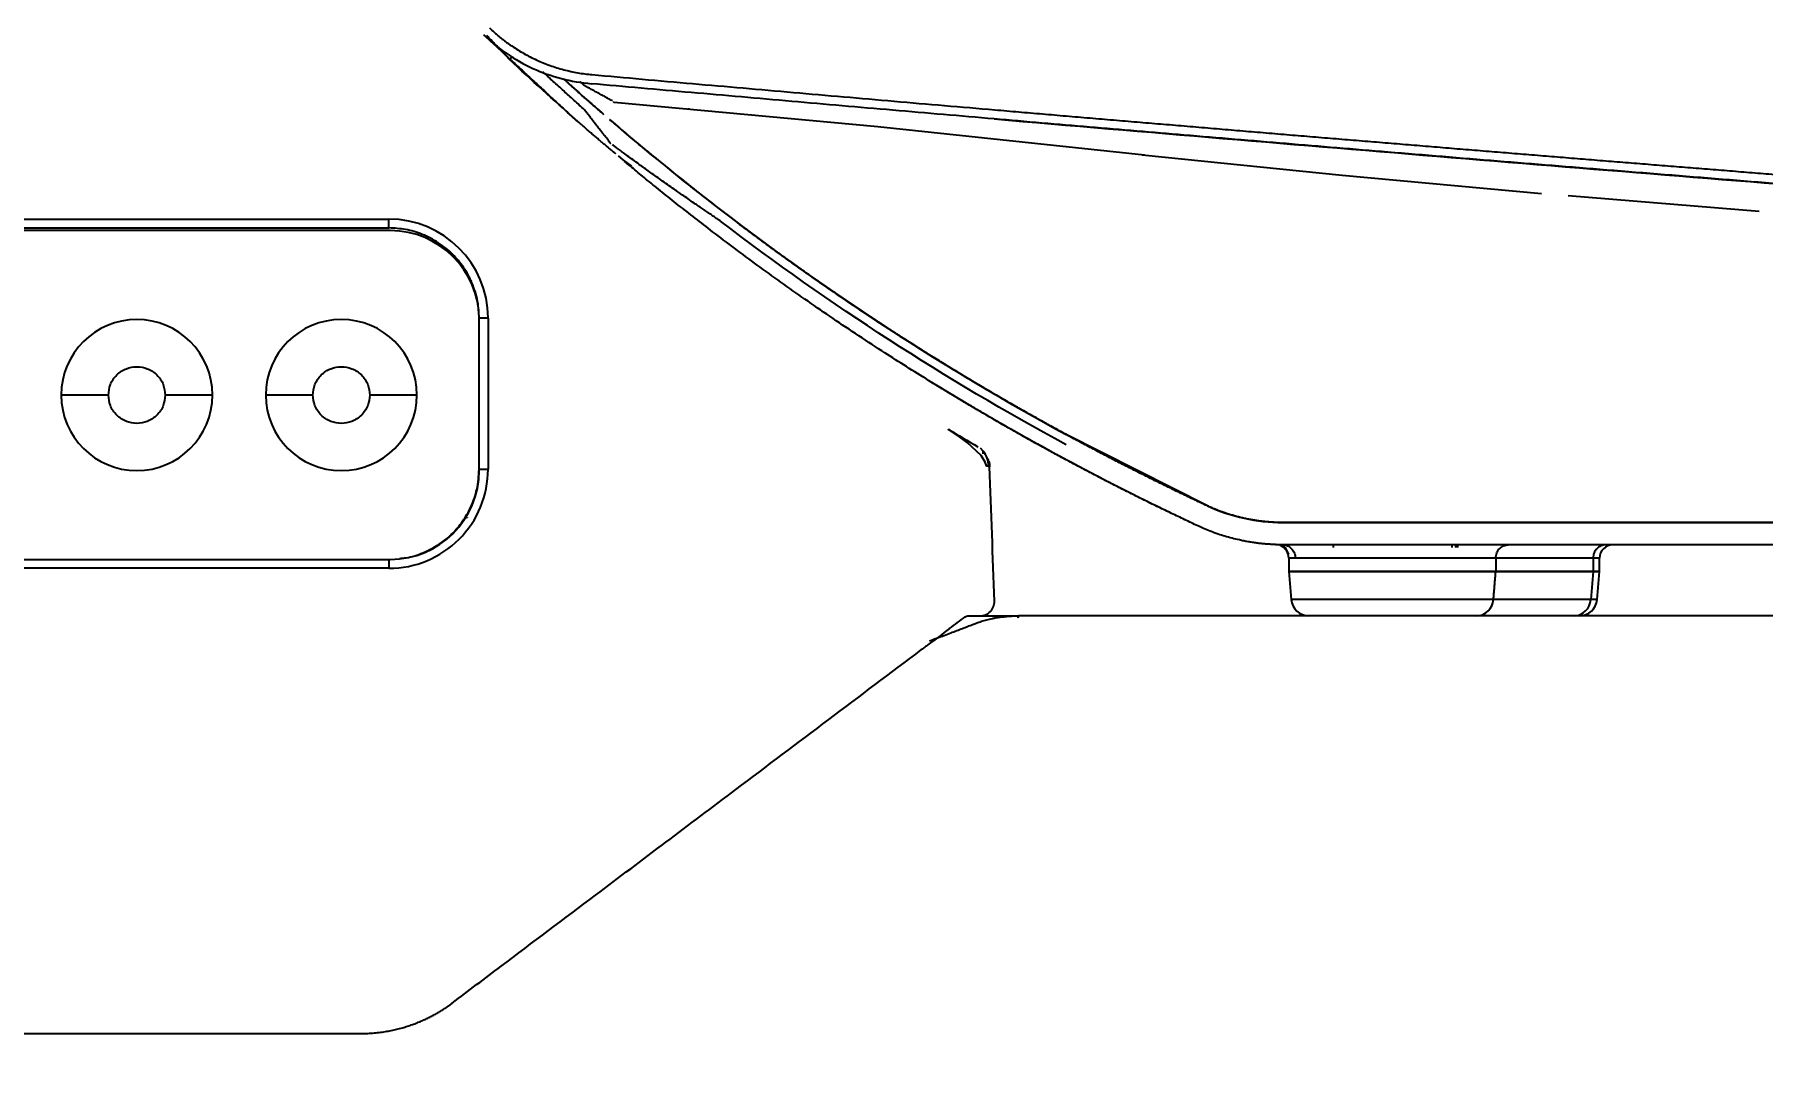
# Model space of a CAD drawing. Extents: x -7692 to 9871, y -72 to 2456.
# Drawn here: x -3533.9 to -3339.6, y 605.8 to 721.1 of the extents above; entities that cross this region are included whole.
import ezdxf

# ---------------------------------------------------------------- set-up
doc = ezdxf.new("R2010")
doc.units = 0
doc.header["$LTSCALE"] = 20
doc.header["$MEASUREMENT"] = 0
doc.linetypes.add('CENTER', pattern=[2, 1.25, -0.25, 0.25, -0.25])
doc.layers.get('0').update_dxf_attribs({"linetype": 'CONTINUOUS'})
doc.layers.get('DEFPOINTS').update_dxf_attribs({"linetype": 'CONTINUOUS'})
doc.layers.add('CENTER', color=2, linetype='CENTER')
doc.styles.get("Standard").update_dxf_attribs({"font": 'NanumGothic.ttf'})
doc.dimstyles.get("Standard").update_dxf_attribs({"dimtxt": 2.7, "dimasz": 2.5, "dimexe": 1.5, "dimexo": 1.5, "dimgap": 1.5, "dimtad": 1, "dimdec": 0, "dimlfac": 10, "dimzin": 0, "dimdsep": 46, "dimtxsty": 'Standard', "dimcen": 0, "dimclrt": 2, "dimadec": 0, "dimazin": 0, "dimtfac": 1, "dimtdec": 0, "dimtmove": 0, "dimatfit": 3, "dimfxl": 0, "dimtolj": 1, "dimtzin": 0, "dimarcsym": 0})

# ---------------------------------------------------------------- blocks, each defined once
blk = doc.blocks.new('*D17')
at = {"color": 3, "lineweight": -2}
for p, q in [((-3064.18, 687.1), (-3064.18, 32.96)), ((-3739.69, 274.22), (-3739.69, 32.96)), ((-3719.69, 37.96), (-3084.18, 37.96))]:
    blk.add_line(p, q, dxfattribs=at)
at = {"color": 3}
for points in [[(-3719.69, 41.29), (-3719.69, 34.62), (-3739.69, 37.96)], [(-3084.18, 41.29), (-3084.18, 34.62), (-3064.18, 37.96)]]:
    blk.add_solid(points, dxfattribs=at)
at = {"layer": 'DEFPOINTS', "color": 0}
for p in [(-3064.18, 688.6), (-3739.69, 275.72), (-3064.18, 37.96)]:
    blk.add_point(p, dxfattribs=at)
at = {"color": 2, "insert": (-3401.93, 58.84), "char_height": 20, "attachment_point": 5}
blk.add_mtext('\\A1;675', dxfattribs=at)

msp = doc.modelspace()

# ---------------------------------------------------------------- linework, layer by layer
for p, q in [((-3460.32, 712.86), (-3460.32, 712.73)), ((-3339.92, 701.24), (-3361.4, 702.97)), ((-3574.02, 700.37), (-3494.02, 700.37)), ((-3494.02, 699.37), (-3494.02, 700.37)), ((-3574.02, 699.37), (-3494.02, 699.37)), ((-3493.87, 699.07), (-3573.87, 699.07)), ((-3482.87, 689.24), (-3483.87, 689.22)), ((-3483.87, 672.07), (-3483.87, 689.07)), ((-3482.87, 689.24), (-3482.87, 672.24)), ((-3525.56, 680.57), (-3530.87, 680.57)), ((-3513.87, 680.57), (-3519.18, 680.57)), ((-3502.56, 680.57), (-3507.87, 680.57)), ((-3490.87, 680.57), (-3496.18, 680.57)), ((-3427.84, 674.68), (-3427.86, 674.63)), ((-3401.97, 668.1), (-3417.84, 676.12)), ((-3426.54, 673), (-3426.55, 673.11)), ((-3426.54, 673.01), (-3426.55, 673.11)), ((-3483.87, 672.22), (-3482.87, 672.24)), ((-3216.92, 666.22), (-3393.5, 666.22)), ((-3393.48, 663.72), (-3393.36, 663.59)), ((-3387.82, 663.72), (-3387.82, 663.42)), ((-3374.45, 663.42), (-3374.45, 663.72)), ((-3374.06, 663.72), (-3374.06, 663.42)), ((-3373.82, 663.42), (-3373.82, 663.72)), ((-3494.02, 661.07), (-3574.02, 661.07)), ((-3573.87, 662.07), (-3493.87, 662.07)), ((-3494.02, 662.07), (-3494.02, 661.07)), ((-3392.82, 662.22), (-3392.82, 660.72)), ((-3392.82, 660.72), (-3392.54, 657.55)), ((-3392.82, 660.72), (-3369.54, 660.72)), ((-3369.54, 660.72), (-3392.82, 660.72)), ((-3369.54, 662.22), (-3392.09, 662.22)), ((-3369.54, 662.22), (-3369.54, 660.72)), ((-3358.59, 662.22), (-3369.54, 662.22)), ((-3369.54, 660.72), (-3358.59, 660.72)), ((-3358.59, 660.72), (-3369.54, 660.72)), ((-3358.59, 660.72), (-3358.86, 657.55)), ((-3358.59, 662.22), (-3358.59, 660.72)), ((-3357.87, 662.22), (-3358.59, 662.22)), ((-3358.59, 660.72), (-3357.87, 660.72)), ((-3357.87, 660.72), (-3358.59, 660.72)), ((-3358.15, 657.55), (-3357.87, 660.72)), ((-3357.87, 660.72), (-3357.87, 662.22)), ((-3369.8, 657.55), (-3392.54, 657.55)), ((-3358.86, 657.55), (-3369.8, 657.55)), ((-3358.15, 657.55), (-3358.86, 657.55)), ((-3427.35, 655.72), (-3423.2, 655.72))]:
    msp.add_line(p, q)
at = {"flags": 128}
for points in [[(-3409.03, 707.55), (-3439.05, 710.76), (-3468.68, 713.5)], [(-3468.24, 707.48), (-3467.71, 707.05), (-3466.72, 706.32)], [(-3364.38, 703.23), (-3386.81, 705.28), (-3409.3, 707.58)], [(-3426.83, 672.61), (-3426.96, 673.02), (-3427.42, 673.76), (-3428.98, 675.24), (-3429.99, 675.98), (-3431.09, 676.71)], [(-3427.18, 673.94), (-3427.18, 674.24), (-3427.48, 674.59)], [(-3426.55, 672.58), (-3426.54, 672.98), (-3426.63, 673.38)], [(-3393.48, 663.72), (-3393.22, 663.43), (-3392.86, 662.61)]]:
    msp.add_lwpolyline(points, dxfattribs=at)
for centre, radius, start, end in [((-2798.61, 2685.48), 2000, 252.16883, 261.74013), ((-3277.44, 934.43), 294, 227.9513, 228.5603), ((-3303.65, 904.49), 254.21, 228.5222, 229.0939), ((-3277.45, 934.42), 293.99, 229.3221, 232.4245), ((-3494.02, 689.22), 11.15, 0.106, 89.9988), ((-3277.44, 934.43), 294, 232.4244, 241.4745), ((-3493.87, 689.07), 10, 0, 90), ((-3522.37, 680.57), 8.5, 0, 180), ((-3499.37, 680.57), 8.5, 0, 180), ((-3522.37, 680.57), 8.5, 180, 360), ((-3499.37, 680.57), 8.5, 180, 360), ((-3271.26, 944.68), 312.02, 239.1859, 239.8929), ((-3428.99, 672.67), 2.4, 356.8943, 41.2539), ((-3494.02, 672.22), 11.15, 270.0021, 0.079), ((-3493.87, 672.07), 10, 270, 0), ((-3393.5, 686.22), 20, 244.941, 270.0001), ((-3394.32, 662.23), 1.5, 358.9863, 68.5413), ((-3356.37, 662.22), 1.5, 90, 180), ((-3390.55, 657.72), 2, 185, 270), ((-3371.73, 657.65), 1.93, 271.6326, 356.9252), ((-3360.78, 657.65), 1.93, 271.6333, 356.9244), ((-3360.14, 657.72), 2, 270, 355)]:
    msp.add_arc(centre, radius, start, end)
for points, knots in [([(-3408.52, 767.8), (-3407.75, 767.49), (-3406.21, 766.88), (-3403.92, 765.97), (-3401.68, 765.09), (-3399.49, 764.23), (-3397.34, 763.4), (-3395.24, 762.58), (-3393.18, 761.8), (-3391.17, 761.03), (-3386.47, 759.25), (-3379.11, 756.51), (-3369.02, 752.88), (-3358.66, 749.27), (-3348.33, 745.81), (-3337.37, 742.26), (-3326.08, 738.74), (-3314.63, 735.32), (-3303.4, 732.11), (-3292.52, 729.12), (-3281.51, 726.23), (-3270.52, 723.49), (-3262.08, 721.48), (-3256.09, 720.11), (-3252.68, 719.33), (-3249.1, 718.54), (-3245.35, 717.72), (-3241.42, 716.87), (-3238.75, 716.32), (-3237.38, 716.03)], [0, 0, 0, 0, 0.0138734, 0.0274604, 0.0407621, 0.0537798, 0.0665145, 0.0789673, 0.0911392, 0.1030313, 0.1146445, 0.1743901, 0.2332494, 0.2926039, 0.3566416, 0.4143727, 0.4843971, 0.5538583, 0.6141013, 0.6800954, 0.7433561, 0.8059629, 0.8717218, 0.8905761, 0.9104379, 0.9313089, 0.9531911, 0.9760871, 1, 1, 1, 1]), ([(-3410.83, 761.9), (-3410.06, 761.6), (-3408.51, 761), (-3406.13, 760.07), (-3403.67, 759.12), (-3401.12, 758.15), (-3398.48, 757.14), (-3395.76, 756.12), (-3392.94, 755.07), (-3390.04, 753.99), (-3387.05, 752.89), (-3383.97, 751.77), (-3380.8, 750.63), (-3377.54, 749.47), (-3374.19, 748.29), (-3368.21, 746.2), (-3359.95, 743.39), (-3349.04, 739.81), (-3338.26, 736.4), (-3327.25, 733.04), (-3316.12, 729.77), (-3305.19, 726.68), (-3293.77, 723.59), (-3284.27, 721.14), (-3276.26, 719.15), (-3270.52, 717.76), (-3265.04, 716.46), (-3259.83, 715.26), (-3254.88, 714.15), (-3250.19, 713.11), (-3245.76, 712.16), (-3241.6, 711.28), (-3238.92, 710.73), (-3237.62, 710.46)], [0, 0, 0, 0, 0.013424, 0.027348, 0.041772, 0.056697, 0.072123, 0.088049, 0.104475, 0.121401, 0.138828, 0.156755, 0.175183, 0.19411, 0.213538, 0.233466, 0.298234, 0.356863, 0.422389, 0.484648, 0.546773, 0.614348, 0.673042, 0.743504, 0.777991, 0.810981, 0.842475, 0.872471, 0.900971, 0.927974, 0.953479, 0.977488, 1, 1, 1, 1]), ([(-3483.4, 721.14), (-3481.77, 719.57), (-3479.88, 718.27), (-3475.76, 716.39), (-3473.54, 715.81), (-3471.28, 715.61)], [0, 0, 0, 0, 0.5, 0.5, 1, 1, 1, 1]), ([(-3482.71, 721.89), (-3482.61, 721.79), (-3482.42, 721.61), (-3482.12, 721.34), (-3481.81, 721.07), (-3481.5, 720.82), (-3481.19, 720.57), (-3480.87, 720.32), (-3480.54, 720.08), (-3479.88, 719.62), (-3478.85, 718.98), (-3477.41, 718.25), (-3475.91, 717.64), (-3474.62, 717.24), (-3473.58, 716.99), (-3472.79, 716.83), (-3471.99, 716.71), (-3471.46, 716.66), (-3471.19, 716.63)], [0, 0, 0, 0, 0.0313076, 0.062571, 0.093804, 0.1250209, 0.1562357, 0.1874625, 0.2187154, 0.2500085, 0.3751279, 0.500275, 0.6253671, 0.7505076, 0.8129138, 0.875223, 0.9375477, 1, 1, 1, 1]), ([(-3480.16, 718.65), (-3480.16, 718.65), (-3480.27, 718.53), (-3480.4, 718.38), (-3480.43, 718.34), (-3480.44, 718.32)], [0, 0, 0, 0, 0.001985, 0.50099, 1, 1, 1, 1]), ([(-3468.86, 713.67), (-3468.86, 713.67), (-3468.87, 713.67), (-3468.89, 713.68), (-3468.96, 713.73), (-3469.13, 713.81), (-3469.34, 713.93), (-3469.58, 714.06), (-3469.94, 714.25), (-3470.4, 714.5), (-3470.84, 714.75), (-3471.2, 714.94), (-3471.52, 715.12), (-3471.79, 715.27), (-3471.99, 715.38), (-3472.06, 715.42)], [0, 0, 0, 0, 0.021896, 0.044004, 0.087971, 0.181967, 0.2313, 0.297008, 0.413446, 0.544006, 0.685835, 0.778317, 0.838519, 0.941478, 1, 1, 1, 1]), ([(-3425.96, 711.64), (-3429.76, 711.97), (-3437.35, 712.62), (-3448.71, 713.61), (-3460.01, 714.61), (-3467.53, 715.27), (-3471.28, 715.61)], [0, 0, 0, 0, 0.2516833, 0.5022443, 0.7516833, 1, 1, 1, 1]), ([(-3471.19, 716.63), (-3467.42, 716.29), (-3459.86, 715.62), (-3448.53, 714.63), (-3437.2, 713.64), (-3429.65, 712.99), (-3425.87, 712.67)], [0, 0, 0, 0, 0.249997, 0.499996, 0.749997, 1, 1, 1, 1]), ([(-3469.84, 712.12), (-3469.86, 712.14), (-3469.9, 712.18), (-3469.97, 712.24), (-3470.05, 712.31), (-3470.13, 712.38), (-3470.22, 712.46), (-3470.32, 712.54), (-3470.42, 712.63), (-3470.58, 712.77), (-3470.79, 712.95), (-3471.07, 713.2), (-3471.37, 713.46), (-3471.74, 713.78), (-3472.19, 714.18), (-3472.54, 714.49), (-3472.72, 714.66)], [0, 0, 0, 0, 0.033642, 0.06785, 0.10275, 0.138462, 0.175098, 0.212762, 0.251549, 0.291546, 0.381104, 0.474575, 0.573246, 0.673456, 0.8295, 1, 1, 1, 1]), ([(-3468.79, 713.59), (-3468.78, 713.59), (-3468.78, 713.58), (-3468.71, 713.52), (-3468.68, 713.5)], [0, 0, 0, 0, 0.67839, 1, 1, 1, 1]), ([(-3468.54, 707.73), (-3468.54, 707.73), (-3468.54, 707.73), (-3468.55, 707.74), (-3468.57, 707.76), (-3468.62, 707.79), (-3468.69, 707.86), (-3468.83, 707.97), (-3468.99, 708.11), (-3469.18, 708.27), (-3469.41, 708.46), (-3469.68, 708.69), (-3470, 708.96), (-3470.35, 709.26), (-3470.71, 709.58), (-3471.09, 709.9), (-3471.5, 710.25), (-3471.9, 710.6), (-3472.28, 710.93), (-3472.63, 711.24), (-3472.87, 711.45), (-3472.98, 711.55)], [0, 0, 0, 0, 0.024987, 0.04949, 0.073591, 0.097375, 0.147976, 0.202144, 0.256604, 0.309551, 0.363926, 0.420978, 0.485863, 0.554794, 0.622377, 0.686439, 0.753713, 0.82748, 0.885851, 0.943291, 1, 1, 1, 1]), ([(-3469.07, 708.87), (-3469.07, 708.87), (-3469.07, 708.87), (-3469.08, 708.88), (-3469.1, 708.91), (-3469.13, 708.95), (-3469.19, 709.02), (-3469.29, 709.16), (-3469.44, 709.36), (-3469.63, 709.59), (-3469.93, 709.96), (-3470.29, 710.42), (-3470.73, 710.98), (-3471.09, 711.45), (-3471.44, 711.91), (-3471.72, 712.28), (-3471.92, 712.54), (-3472.02, 712.67)], [0, 0, 0, 0, 0.0169476, 0.0381054, 0.0635248, 0.0932919, 0.1275351, 0.1991014, 0.2608576, 0.3220032, 0.4029731, 0.5491914, 0.6372918, 0.7723807, 0.8432412, 0.9191406, 1, 1, 1, 1]), ([(-3469.21, 711.58), (-3469.2, 711.58), (-3469.08, 711.47), (-3468.64, 711.09), (-3467.93, 710.49), (-3467.06, 709.75), (-3466.13, 708.96), (-3465.1, 708.11), (-3463.68, 706.94), (-3461.79, 705.4), (-3459.46, 703.54), (-3457.05, 701.66), (-3455.41, 700.42), (-3454.58, 699.78)], [0, 0, 0, 0, 0.002854, 0.071156, 0.143856, 0.212582, 0.285666, 0.355005, 0.42804, 0.570709, 0.713646, 0.854004, 1, 1, 1, 1]), ([(-3425.96, 711.64), (-3391.66, 708.7), (-3357.35, 705.87), (-3289.45, 700.51), (-3255.86, 697.98), (-3222.99, 695.6)], [0, 0, 0, 0, 0.5, 0.5, 1, 1, 1, 1]), ([(-3223.34, 695.63), (-3224.16, 695.69), (-3225.79, 695.8), (-3228.25, 695.98), (-3230.7, 696.16), (-3233.16, 696.34), (-3235.62, 696.52), (-3238.08, 696.7), (-3240.54, 696.88), (-3243, 697.06), (-3245.46, 697.24), (-3247.92, 697.42), (-3254.04, 697.88), (-3263.85, 698.61), (-3277.35, 699.63), (-3290.89, 700.66), (-3304.37, 701.7), (-3317.8, 702.75), (-3331.01, 703.79), (-3344.08, 704.84), (-3356.82, 705.87), (-3369.36, 706.89), (-3381.39, 707.88), (-3393.14, 708.86), (-3402.55, 709.65), (-3409.92, 710.28), (-3415.25, 710.73), (-3420.59, 711.18), (-3424.17, 711.49), (-3425.96, 711.64)], [0, 0, 0, 0, 0.012464, 0.024918, 0.037363, 0.049797, 0.062222, 0.074637, 0.087043, 0.09944, 0.111828, 0.124207, 0.136578, 0.204114, 0.271685, 0.338603, 0.405781, 0.47176, 0.537293, 0.60049, 0.66414, 0.724262, 0.784264, 0.840206, 0.896076, 0.921897, 0.947823, 0.973857, 1, 1, 1, 1]), ([(-3425.87, 712.67), (-3424.98, 712.59), (-3423.2, 712.44), (-3420.52, 712.21), (-3417.86, 711.98), (-3415.19, 711.75), (-3412.53, 711.53), (-3409.88, 711.3), (-3407.23, 711.08), (-3404.58, 710.86), (-3401.94, 710.63), (-3399.31, 710.41), (-3396.68, 710.19), (-3394.05, 709.97), (-3391.43, 709.75), (-3388.81, 709.53), (-3386.2, 709.32), (-3383.6, 709.1), (-3380.99, 708.89), (-3378.4, 708.67), (-3375.81, 708.46), (-3373.22, 708.24), (-3370.64, 708.03), (-3368.06, 707.82), (-3365.49, 707.61), (-3362.93, 707.4), (-3360.37, 707.19), (-3357.81, 706.98), (-3355.26, 706.78), (-3352.72, 706.57), (-3350.18, 706.37), (-3347.64, 706.16), (-3345.11, 705.96), (-3342.59, 705.76), (-3340.07, 705.55), (-3337.56, 705.35), (-3335.05, 705.15), (-3332.55, 704.96), (-3330.06, 704.76), (-3327.57, 704.56), (-3325.08, 704.36), (-3321.62, 704.09), (-3317.18, 703.74), (-3311.77, 703.32), (-3306.38, 702.9), (-3301.01, 702.48), (-3295.65, 702.07), (-3290.31, 701.66), (-3284.99, 701.25), (-3279.69, 700.85), (-3274.4, 700.45), (-3269.14, 700.05), (-3263.89, 699.65), (-3258.66, 699.26), (-3253.45, 698.88), (-3248.26, 698.49), (-3243.1, 698.11), (-3237.95, 697.73), (-3232.82, 697.36), (-3227.71, 696.99), (-3224.32, 696.74), (-3222.63, 696.62)], [0, 0, 0, 0, 0.0129911, 0.0259606, 0.0389085, 0.0518349, 0.0647398, 0.0776231, 0.0904848, 0.103325, 0.1161436, 0.1289406, 0.1417161, 0.1544701, 0.1672024, 0.1799133, 0.1926025, 0.2052702, 0.2179163, 0.2305409, 0.2431439, 0.2557254, 0.2682852, 0.2808236, 0.2933403, 0.3058355, 0.3183091, 0.3307612, 0.3431916, 0.3556006, 0.3679879, 0.3803537, 0.3926979, 0.4050206, 0.4173217, 0.4296012, 0.4418591, 0.4540955, 0.4663103, 0.4785035, 0.4906752, 0.5028253, 0.529434, 0.5559936, 0.5825041, 0.6089656, 0.635378, 0.6617414, 0.6880557, 0.7143209, 0.740537, 0.7667041, 0.7928221, 0.8188911, 0.844911, 0.8708818, 0.8968036, 0.9226763, 0.9484999, 0.9742745, 1, 1, 1, 1]), ([(-3456.72, 700.14), (-3456.74, 700.16), (-3456.79, 700.19), (-3456.94, 700.29), (-3457.4, 700.6), (-3458.01, 701.02), (-3458.67, 701.47), (-3459.13, 701.78), (-3459.85, 702.28), (-3460.8, 702.93), (-3462.1, 703.84), (-3463.41, 704.76), (-3464.72, 705.7), (-3466.02, 706.63), (-3467.24, 707.53), (-3468.12, 708.17), (-3468.6, 708.52), (-3468.84, 708.7), (-3468.87, 708.73), (-3468.88, 708.73)], [0, 0, 0, 0, 0.003328, 0.008918, 0.026883, 0.089937, 0.122232, 0.150711, 0.175374, 0.260306, 0.332055, 0.433654, 0.529174, 0.621261, 0.747125, 0.867492, 0.93213, 0.992896, 1, 1, 1, 1]), ([(-3457.62, 698.95), (-3458.27, 699.46), (-3459.58, 700.46), (-3461.49, 701.96), (-3463.3, 703.41), (-3464.97, 704.76), (-3466.37, 705.91), (-3467.25, 706.65), (-3467.51, 706.86), (-3467.51, 706.86)], [0, 0, 0, 0, 0.167127, 0.334126, 0.500496, 0.666808, 0.833887, 0.999302, 1, 1, 1, 1]), ([(-3460.11, 704.07), (-3460.19, 704.13), (-3460.34, 704.25), (-3460.78, 704.59), (-3461.26, 704.98), (-3461.57, 705.23)], [0, 0, 0, 0, 0.258472, 0.521741, 1, 1, 1, 1]), ([(-3410.74, 672.39), (-3411.24, 672.64), (-3412.22, 673.14), (-3413.69, 673.9), (-3415.16, 674.68), (-3416.62, 675.46), (-3418.08, 676.25), (-3419.54, 677.05), (-3420.99, 677.86), (-3422.44, 678.67), (-3423.89, 679.5), (-3425.33, 680.33), (-3426.77, 681.17), (-3428.2, 682.02), (-3429.63, 682.88), (-3431.05, 683.75), (-3432.47, 684.63), (-3433.89, 685.51), (-3435.3, 686.4), (-3436.71, 687.3), (-3438.11, 688.21), (-3439.51, 689.13), (-3440.9, 690.06), (-3442.29, 690.99), (-3443.68, 691.94), (-3445.06, 692.89), (-3446.43, 693.85), (-3447.8, 694.82), (-3449.17, 695.79), (-3450.53, 696.78), (-3451.88, 697.77), (-3453.23, 698.77), (-3454.13, 699.45), (-3454.58, 699.78)], [0, 0, 0, 0, 0.032022, 0.06406, 0.096113, 0.128183, 0.160267, 0.192368, 0.224485, 0.256617, 0.288765, 0.320928, 0.353108, 0.385303, 0.417514, 0.44974, 0.481983, 0.514241, 0.546514, 0.578804, 0.611109, 0.64343, 0.675767, 0.70812, 0.740488, 0.772872, 0.805271, 0.837687, 0.870118, 0.902565, 0.935028, 0.967506, 1, 1, 1, 1]), ([(-3483.92, 689.89), (-3483.94, 690.21), (-3483.98, 690.92), (-3484.23, 691.95), (-3484.48, 692.69), (-3484.62, 693.05), (-3484.64, 693.09), (-3484.64, 693.09), (-3484.64, 693.09), (-3484.64, 693.09), (-3484.64, 693.09), (-3484.64, 693.09), (-3484.64, 693.1), (-3484.64, 693.1), (-3484.64, 693.1), (-3484.64, 693.1), (-3484.65, 693.11), (-3484.66, 693.13), (-3484.67, 693.17), (-3484.7, 693.25), (-3484.77, 693.39), (-3484.9, 693.68), (-3485.18, 694.23), (-3485.78, 695.21), (-3486.63, 696.23), (-3487.61, 697.11), (-3488.72, 697.92), (-3490.22, 698.7), (-3492.11, 699.27), (-3493.39, 699.34), (-3494.02, 699.37)], [0, 0, 0, 0, 0.061541, 0.140261, 0.207332, 0.216085, 0.216086, 0.216087, 0.216089, 0.216094, 0.216103, 0.216121, 0.216157, 0.216229, 0.216375, 0.216665, 0.217244, 0.218402, 0.220715, 0.225329, 0.234504, 0.252645, 0.288095, 0.355651, 0.477365, 0.546798, 0.615074, 0.747991, 0.876299, 1, 1, 1, 1]), ([(-3418.53, 673.65), (-3419, 673.9), (-3419.96, 674.43), (-3421.47, 675.26), (-3423.1, 676.17), (-3424.85, 677.17), (-3426.72, 678.25), (-3429.68, 679.99), (-3433.66, 682.4), (-3437.94, 685.11), (-3441.53, 687.46), (-3444.42, 689.41), (-3447.22, 691.34), (-3449.94, 693.26), (-3452.57, 695.17), (-3455.13, 697.06), (-3456.79, 698.33), (-3457.62, 698.95)], [0, 0, 0, 0, 0.033834, 0.070801, 0.110902, 0.154138, 0.200506, 0.250009, 0.375005, 0.5, 0.576293, 0.650965, 0.724015, 0.795444, 0.865251, 0.933436, 1, 1, 1, 1]), ([(-3525.56, 680.57), (-3525.52, 680.97), (-3525.46, 681.59), (-3525.06, 682.34), (-3524.65, 682.84), (-3524.14, 683.26), (-3523.39, 683.64), (-3522.37, 683.84), (-3521.35, 683.64), (-3520.61, 683.26), (-3520.1, 682.84), (-3519.68, 682.34), (-3519.29, 681.59), (-3519.22, 680.97), (-3519.18, 680.57)], [0, 0, 0, 0, 0.119722, 0.184888, 0.25, 0.315166, 0.380279, 0.5, 0.619721, 0.684888, 0.75, 0.815166, 0.880278, 1, 1, 1, 1]), ([(-3502.56, 680.57), (-3502.52, 680.97), (-3502.46, 681.59), (-3502.06, 682.34), (-3501.65, 682.84), (-3501.14, 683.26), (-3500.39, 683.64), (-3499.37, 683.84), (-3498.35, 683.64), (-3497.61, 683.26), (-3497.1, 682.84), (-3496.68, 682.34), (-3496.29, 681.59), (-3496.22, 680.97), (-3496.18, 680.57)], [0, 0, 0, 0, 0.119722, 0.184888, 0.25, 0.315166, 0.380279, 0.5, 0.619721, 0.684888, 0.75, 0.815166, 0.880278, 1, 1, 1, 1]), ([(-3519.18, 680.57), (-3519.22, 680.17), (-3519.29, 679.55), (-3519.68, 678.8), (-3520.1, 678.3), (-3520.61, 677.88), (-3521.35, 677.5), (-3522.37, 677.3), (-3523.39, 677.5), (-3524.14, 677.88), (-3524.65, 678.3), (-3525.06, 678.8), (-3525.46, 679.55), (-3525.52, 680.17), (-3525.56, 680.57)], [0, 0, 0, 0, 0.119721, 0.184887, 0.25, 0.315166, 0.380278, 0.5, 0.619722, 0.684888, 0.75, 0.815166, 0.880279, 1, 1, 1, 1]), ([(-3496.18, 680.57), (-3496.22, 680.17), (-3496.29, 679.55), (-3496.68, 678.8), (-3497.1, 678.3), (-3497.61, 677.88), (-3498.35, 677.5), (-3499.37, 677.3), (-3500.39, 677.5), (-3501.14, 677.88), (-3501.65, 678.3), (-3502.06, 678.8), (-3502.46, 679.55), (-3502.52, 680.17), (-3502.56, 680.57)], [0, 0, 0, 0, 0.119721, 0.184887, 0.25, 0.315166, 0.380278, 0.5, 0.619722, 0.684888, 0.75, 0.815166, 0.880279, 1, 1, 1, 1]), ([(-3430.68, 680.6), (-3431.27, 680.96), (-3432.46, 681.68), (-3433.02, 682.03), (-3432.84, 681.92), (-3432.84, 681.92)], [0, 0, 0, 0, 0.499543, 0.99951, 1, 1, 1, 1]), ([(-3406.08, 667.29), (-3406.31, 667.4), (-3406.76, 667.62), (-3407.42, 667.94), (-3408.08, 668.26), (-3408.73, 668.58), (-3409.37, 668.89), (-3410, 669.21), (-3410.62, 669.52), (-3411.23, 669.83), (-3411.84, 670.14), (-3412.43, 670.44), (-3413.02, 670.74), (-3413.6, 671.04), (-3414.17, 671.34), (-3415.87, 672.22), (-3418.53, 673.64), (-3421.83, 675.45), (-3424.71, 677.08), (-3426.54, 678.14), (-3427.63, 678.78), (-3428.15, 679.09), (-3428.64, 679.38), (-3429.1, 679.65), (-3429.54, 679.91), (-3429.95, 680.16), (-3430.33, 680.39), (-3430.56, 680.53), (-3430.68, 680.6)], [0, 0, 0, 0, 0.017857, 0.035701, 0.053532, 0.071352, 0.089161, 0.106962, 0.124755, 0.142541, 0.160323, 0.1781, 0.195875, 0.213648, 0.231421, 0.249196, 0.374452, 0.499498, 0.624628, 0.749917, 0.781154, 0.812385, 0.843615, 0.874851, 0.906101, 0.937372, 0.968669, 1, 1, 1, 1]), ([(-3426.46, 672.48), (-3426.47, 672.49), (-3426.48, 672.49), (-3426.8, 672.59), (-3426.85, 672.61)], [0, 0, 0, 0, 0.851117, 1, 1, 1, 1]), ([(-3426.55, 673.12), (-3426.55, 673.1), (-3426.53, 673.04), (-3426.51, 672.95), (-3426.49, 672.85), (-3426.48, 672.74), (-3426.46, 672.61), (-3426.46, 672.52), (-3426.46, 672.48)], [0, 0, 0, 0, 0.152334, 0.309659, 0.472576, 0.641624, 0.817289, 1, 1, 1, 1]), ([(-3403.03, 665.84), (-3403.53, 666.07), (-3404.52, 666.54), (-3406, 667.25), (-3407.46, 667.95), (-3408.9, 668.66), (-3410.33, 669.37), (-3411.74, 670.08), (-3413.13, 670.8), (-3414.5, 671.51), (-3415.86, 672.22), (-3417.2, 672.93), (-3418.09, 673.41), (-3418.53, 673.65)], [0, 0, 0, 0, 0.0951596, 0.1894681, 0.2829257, 0.3755329, 0.4672898, 0.5581971, 0.6482549, 0.7374637, 0.8258239, 0.9133358, 1, 1, 1, 1]), ([(-3401.97, 668.1), (-3402.5, 668.35), (-3403.55, 668.84), (-3405.08, 669.58), (-3406.57, 670.3), (-3408.01, 671.01), (-3409.39, 671.7), (-3410.3, 672.16), (-3410.74, 672.39)], [0, 0, 0, 0, 0.180216, 0.355012, 0.524387, 0.688343, 0.846881, 1, 1, 1, 1]), ([(-3492.81, 662.19), (-3492.56, 662.21), (-3491.66, 662.27), (-3490.16, 662.78), (-3488.37, 663.7), (-3486.88, 664.92), (-3485.67, 666.36), (-3484.72, 668.01), (-3484.02, 670), (-3483.92, 671.46), (-3483.87, 672.22)], [0, 0, 0, 0, 0.04981, 0.184209, 0.320336, 0.458193, 0.573938, 0.702829, 0.844854, 1, 1, 1, 1]), ([(-3393.5, 666.22), (-3393.65, 666.22), (-3393.95, 666.22), (-3394.41, 666.24), (-3394.86, 666.27), (-3395.32, 666.3), (-3395.77, 666.35), (-3396.23, 666.41), (-3396.68, 666.47), (-3397.13, 666.55), (-3397.58, 666.64), (-3398.03, 666.74), (-3398.48, 666.85), (-3398.93, 666.97), (-3399.37, 667.1), (-3399.81, 667.24), (-3400.25, 667.39), (-3400.68, 667.55), (-3401.12, 667.73), (-3401.54, 667.91), (-3401.83, 668.04), (-3401.97, 668.1)], [0, 0, 0, 0, 0.051956, 0.103987, 0.156092, 0.208272, 0.260527, 0.312857, 0.365262, 0.417742, 0.470297, 0.522928, 0.575633, 0.628415, 0.681271, 0.734203, 0.787211, 0.840295, 0.893454, 0.946689, 1, 1, 1, 1]), ([(-3393.5, 663.72), (-3393.66, 663.72), (-3393.98, 663.72), (-3394.47, 663.74), (-3394.96, 663.77), (-3395.44, 663.8), (-3395.93, 663.85), (-3396.42, 663.91), (-3396.91, 663.98), (-3397.4, 664.06), (-3397.89, 664.15), (-3398.76, 664.34), (-3399.72, 664.59), (-3400.81, 664.93), (-3401.61, 665.23), (-3402.37, 665.54), (-3402.82, 665.74), (-3403.03, 665.84)], [0, 0, 0, 0, 0.049268, 0.098698, 0.148289, 0.198042, 0.247956, 0.298032, 0.34827, 0.39867, 0.449231, 0.499954, 0.67111, 0.749944, 0.847583, 0.930935, 1, 1, 1, 1]), ([(-3393.5, 666.22), (-3392.69, 666.22), (-3391, 666.22), (-3388.36, 666.22), (-3385.5, 666.22), (-3382.42, 666.22), (-3379.03, 666.22), (-3375.52, 666.22), (-3371.38, 666.22), (-3367.78, 666.22), (-3365.34, 666.22), (-3364.62, 666.22)], [0, 0, 0, 0, 0.0836872, 0.1750119, 0.2739742, 0.3805738, 0.4948109, 0.6262685, 0.745789, 0.9247475, 1, 1, 1, 1]), ([(-3364.62, 666.22), (-3364.13, 666.22), (-3362.96, 666.22), (-3360.93, 666.22), (-3358.3, 666.22), (-3355.39, 666.22), (-3352.39, 666.22), (-3349.4, 666.22), (-3346.14, 666.22), (-3343.04, 666.22), (-3341.01, 666.22), (-3340.21, 666.22)], [0, 0, 0, 0, 0.05989, 0.143199, 0.249924, 0.382787, 0.500086, 0.618462, 0.750205, 0.901305, 1, 1, 1, 1]), ([(-3340.21, 666.22), (-3339.41, 666.22), (-3337.83, 666.22), (-3335.45, 666.22), (-3333.07, 666.22), (-3330.69, 666.22), (-3328.32, 666.22), (-3325.95, 666.22), (-3323.57, 666.22), (-3321.2, 666.22), (-3318.84, 666.22), (-3316.47, 666.22), (-3314.1, 666.22), (-3311.74, 666.22), (-3309.38, 666.22), (-3307.02, 666.22), (-3304.66, 666.22), (-3302.31, 666.22), (-3299.95, 666.22), (-3297.6, 666.22), (-3295.25, 666.22), (-3292.9, 666.22), (-3290.56, 666.22), (-3288.21, 666.22), (-3285.87, 666.22), (-3283.53, 666.22), (-3281.19, 666.22), (-3278.86, 666.22), (-3276.52, 666.22), (-3274.19, 666.22), (-3271.87, 666.22), (-3269.54, 666.22), (-3267.22, 666.22), (-3264.89, 666.22), (-3262.58, 666.22), (-3260.26, 666.22), (-3257.95, 666.22), (-3255.63, 666.22), (-3253.33, 666.22), (-3251.02, 666.22), (-3248.72, 666.22), (-3246.42, 666.22), (-3244.12, 666.22), (-3241.82, 666.22), (-3239.53, 666.22), (-3237.24, 666.22), (-3234.95, 666.22), (-3232.67, 666.22), (-3230.39, 666.22), (-3228.11, 666.22), (-3225.84, 666.22), (-3223.57, 666.22), (-3221.3, 666.22), (-3219.03, 666.22), (-3217.52, 666.22), (-3216.77, 666.22)], [0, 0, 0, 0, 0.018931, 0.03786, 0.056787, 0.075711, 0.094633, 0.113552, 0.132469, 0.151383, 0.170295, 0.189204, 0.208111, 0.227016, 0.245918, 0.264818, 0.283715, 0.30261, 0.321502, 0.340392, 0.359279, 0.378164, 0.397047, 0.415927, 0.434805, 0.45368, 0.472553, 0.491423, 0.510291, 0.529156, 0.548019, 0.56688, 0.585738, 0.604594, 0.623447, 0.642298, 0.661146, 0.679992, 0.698836, 0.717677, 0.736515, 0.755352, 0.774185, 0.793017, 0.811845, 0.830672, 0.849496, 0.868317, 0.887137, 0.905953, 0.924767, 0.943579, 0.962389, 0.981196, 1, 1, 1, 1]), ([(-3393.62, 663.72), (-3393.78, 663.72), (-3394.16, 663.73), (-3394.33, 663.74), (-3394.26, 663.73), (-3394.26, 663.73)], [0, 0, 0, 0, 0.433984, 0.988008, 1, 1, 1, 1]), ([(-3217.39, 663.72), (-3218.18, 663.72), (-3219.76, 663.72), (-3222.13, 663.72), (-3224.5, 663.72), (-3226.87, 663.72), (-3229.25, 663.72), (-3231.63, 663.72), (-3234.01, 663.72), (-3236.4, 663.72), (-3238.79, 663.72), (-3241.18, 663.72), (-3243.57, 663.72), (-3245.97, 663.72), (-3248.37, 663.72), (-3250.77, 663.72), (-3253.18, 663.72), (-3255.58, 663.72), (-3258, 663.72), (-3263.23, 663.72), (-3271.32, 663.72), (-3282.28, 663.72), (-3293.28, 663.72), (-3304.32, 663.72), (-3315.4, 663.72), (-3326.51, 663.72), (-3337.65, 663.72), (-3346.74, 663.72), (-3353.76, 663.72), (-3358.72, 663.72), (-3363.68, 663.72), (-3368.64, 663.72), (-3373.61, 663.72), (-3378.58, 663.72), (-3383.55, 663.72), (-3388.52, 663.72), (-3391.84, 663.72), (-3393.5, 663.72)], [0, 0, 0, 0, 0.0138759, 0.02775, 0.0416226, 0.0554937, 0.0693637, 0.0832328, 0.0971012, 0.1109691, 0.1248368, 0.1387045, 0.1525723, 0.1664406, 0.1803096, 0.1941794, 0.2080504, 0.2219227, 0.2357965, 0.2496721, 0.3122633, 0.3748347, 0.4374067, 0.5000003, 0.5625915, 0.6251628, 0.6877349, 0.7503284, 0.7780775, 0.8058204, 0.833559, 0.8612951, 0.8890303, 0.9167667, 0.9445059, 0.9722497, 1, 1, 1, 1]), ([(-3393.5, 663.72), (-3393.33, 663.72), (-3393.15, 663.69), (-3392.8, 663.54), (-3392.64, 663.43), (-3392.36, 663.13), (-3392.26, 662.96), (-3392.12, 662.59), (-3392.09, 662.4), (-3392.09, 662.22)], [0, 0, 0, 0, 0.25, 0.25, 0.5, 0.5, 0.75, 0.75, 1, 1, 1, 1]), ([(-3369.54, 662.22), (-3369.54, 662.42), (-3369.5, 662.61), (-3369.36, 662.98), (-3369.26, 663.14), (-3369, 663.42), (-3368.84, 663.53), (-3368.5, 663.68), (-3368.31, 663.72), (-3368.13, 663.72)], [0, 0, 0, 0, 0.25, 0.25, 0.5, 0.5, 0.75, 0.75, 1, 1, 1, 1]), ([(-3357.19, 663.72), (-3357.37, 663.72), (-3357.55, 663.68), (-3357.9, 663.53), (-3358.05, 663.42), (-3358.31, 663.14), (-3358.42, 662.98), (-3358.56, 662.61), (-3358.59, 662.42), (-3358.59, 662.22)], [0, 0, 0, 0, 0.25, 0.25, 0.5, 0.5, 0.75, 0.75, 1, 1, 1, 1]), ([(-3392.09, 662.22), (-3392.29, 662.22), (-3392.68, 662.22), (-3392.88, 662.22), (-3392.82, 662.22), (-3392.82, 662.22)], [0, 0, 0, 0, 0.4992778, 0.9985526, 1, 1, 1, 1]), ([(-3427.53, 655.72), (-3427.34, 655.72), (-3427.13, 655.76), (-3426.73, 655.92), (-3426.53, 656.05), (-3426.22, 656.37), (-3426.1, 656.57), (-3425.95, 656.98), (-3425.92, 657.18), (-3425.93, 657.38)], [0, 0, 0, 0, 0.25, 0.25, 0.5, 0.5, 0.75, 0.75, 1, 1, 1, 1]), ([(-3433.23, 652.9), (-3433.07, 652.96), (-3432.77, 653.07), (-3432.34, 653.24), (-3431.95, 653.38), (-3431.45, 653.57), (-3430.86, 653.8), (-3430.16, 654.06), (-3429.53, 654.3), (-3428.94, 654.53), (-3428.41, 654.73), (-3428.08, 654.86), (-3427.92, 654.92)], [0, 0, 0, 0, 0.087289, 0.167335, 0.240139, 0.3057, 0.44635, 0.572242, 0.694505, 0.806499, 0.908298, 1, 1, 1, 1]), ([(-3428.9, 655.72), (-3428.47, 655.72), (-3428.12, 655.72), (-3427.65, 655.72), (-3427.53, 655.72), (-3427.53, 655.72)], [0, 0, 0, 0, 0.5, 0.5, 1, 1, 1, 1]), ([(-3427.92, 654.92), (-3427.83, 654.95), (-3427.66, 655.01), (-3427.38, 655.11), (-3427.09, 655.19), (-3426.79, 655.28), (-3426.47, 655.36), (-3426.13, 655.43), (-3425.74, 655.51), (-3425.26, 655.58), (-3424.66, 655.65), (-3423.97, 655.71), (-3423.47, 655.72), (-3423.2, 655.72)], [0, 0, 0, 0, 0.056773, 0.116439, 0.179009, 0.244488, 0.312886, 0.384206, 0.458456, 0.561736, 0.686418, 0.832505, 1, 1, 1, 1]), ([(-3220.05, 655.72), (-3228.13, 655.72), (-3236.26, 655.72), (-3252.61, 655.72), (-3260.83, 655.72), (-3277.36, 655.72), (-3285.66, 655.72), (-3302.33, 655.72), (-3310.7, 655.72), (-3327.48, 655.72), (-3335.9, 655.72), (-3352.79, 655.72), (-3361.25, 655.72), (-3378.19, 655.72), (-3386.68, 655.72), (-3403.67, 655.72), (-3412.17, 655.72), (-3420.67, 655.72)], [0, 0, 0, 0, 0.125, 0.125, 0.25, 0.25, 0.375, 0.375, 0.5, 0.5, 0.625, 0.625, 0.75, 0.75, 0.875, 0.875, 1, 1, 1, 1]), ([(-3486.9, 612.14), (-3485.07, 613.53), (-3479.69, 617.58), (-3469.06, 625.59), (-3453.3, 637.46), (-3441.08, 646.67), (-3434.12, 651.92)], [0, 0, 0, 0, 0.104181, 0.305575, 0.604181, 1, 1, 1, 1]), ([(-3433.4, 652.46), (-3433.52, 652.37), (-3433.76, 652.19), (-3434, 652.01), (-3434.12, 651.92)], [0, 0, 0, 0, 0.499902, 1, 1, 1, 1]), ([(-3497.13, 608.72), (-3497, 608.72), (-3496.75, 608.72), (-3496.38, 608.74), (-3496.01, 608.76), (-3495.64, 608.79), (-3495.29, 608.82), (-3494.94, 608.86), (-3494.59, 608.91), (-3494.25, 608.97), (-3493.92, 609.03), (-3493.6, 609.09), (-3493.28, 609.16), (-3492.97, 609.24), (-3492.66, 609.32), (-3492.36, 609.4), (-3492.07, 609.49), (-3491.79, 609.58), (-3491.51, 609.68), (-3491.24, 609.77), (-3490.97, 609.87), (-3490.72, 609.98), (-3490.47, 610.08), (-3490.22, 610.19), (-3489.98, 610.29), (-3489.75, 610.4), (-3489.53, 610.51), (-3489.31, 610.63), (-3489.1, 610.74), (-3488.89, 610.85), (-3488.7, 610.96), (-3488.5, 611.07), (-3488.32, 611.18), (-3488.14, 611.3), (-3487.96, 611.41), (-3487.79, 611.52), (-3487.63, 611.62), (-3487.47, 611.73), (-3487.32, 611.84), (-3487.18, 611.94), (-3487.04, 612.04), (-3486.94, 612.11), (-3486.9, 612.14)], [0, 0, 0, 0, 0.034663, 0.068841, 0.102532, 0.135733, 0.168441, 0.200654, 0.232369, 0.263584, 0.294299, 0.324513, 0.354225, 0.383437, 0.41215, 0.440364, 0.468082, 0.495302, 0.522026, 0.548254, 0.573987, 0.599225, 0.623968, 0.648217, 0.671972, 0.695234, 0.718002, 0.740277, 0.762057, 0.783343, 0.804133, 0.824428, 0.844225, 0.863526, 0.882329, 0.900634, 0.918442, 0.93575, 0.952561, 0.968873, 0.984686, 1, 1, 1, 1])]:
    msp.add_open_spline(points, degree=3, knots=knots)
for points, degree in [([(-3483.33, 721.08), (-3472.79, 711.32)], 1), ([(-3480.44, 718.32), (-3483.02, 721.04)], 1), ([(-3472.98, 711.55), (-3475.51, 713.76), (-3478, 716.02), (-3480.44, 718.32)], 3), ([(-3472.02, 712.67), (-3476.71, 716.93)], 1), ([(-3472.72, 714.66), (-3474.35, 716.14)], 1), ([(-3472.06, 715.42), (-3472.5, 715.82)], 1), ([(-3417.84, 674.97), (-3431.43, 682.33), (-3444.45, 690.75), (-3456.72, 700.14)], 3), ([(-3431.09, 676.65), (-3431.03, 676.73)], 1), ([(-3426.63, 673.37), (-3426.62, 673.34)], 1), ([(-3425.93, 657.38), (-3426.1, 662.41), (-3426.28, 667.44), (-3426.46, 672.48)], 3), ([(-3485.42, 666.85), (-3485.21, 666.77)], 1), ([(-3369.8, 657.55), (-3369.54, 660.72)], 1), ([(-3430.97, 654.29), (-3430.37, 654.74), (-3429.77, 655.2), (-3429.2, 655.62)], 3), ([(-3429.2, 655.62), (-3429.1, 655.7), (-3428.99, 655.72), (-3428.9, 655.72)], 3), ([(-3423.2, 655.72), (-3423.28, 655.51)], 1), ([(-3420.67, 655.72), (-3421.51, 655.72), (-3422.35, 655.72), (-3423.2, 655.72)], 3), ([(-3430.97, 654.29), (-3431.78, 653.68), (-3432.59, 653.07), (-3433.4, 652.46)], 3), ([(-3699.87, 608.72), (-3608.96, 608.72), (-3588.04, 608.72), (-3497.13, 608.72)], 3)]:
    msp.add_open_spline(points, degree=degree)
at = {"layer": 'CENTER', "color": 1, "linetype": 'CENTER', "ltscale": 2}
msp.add_arc((-3516.03, 761.2), 452.26, 351.7835, 90.9357, dxfattribs=at)

# ---------------------------------------------------------------- dimensions: what is measured, and where the dimension line sits
dim = msp.add_linear_dim(base=(-3064.18, 37.96), p1=(-3739.69, 275.72), p2=(-3064.18, 688.6), text='675', dimstyle='Standard', override={"dimtxt": 20, "dimasz": 20, "dimexe": 5, "dimgap": 10, "dimlfac": 1, "dimzin": 12, "dimclrd": 3, "dimclre": 3, "dimazin": 2, "dimarcsym": 1})
dim.commit()
dim.dimension.update_dxf_attribs({"geometry": '*D17', "text_midpoint": (-3401.93, 37.96), "dimtype": 160})

doc.saveas('drawing.dxf')
